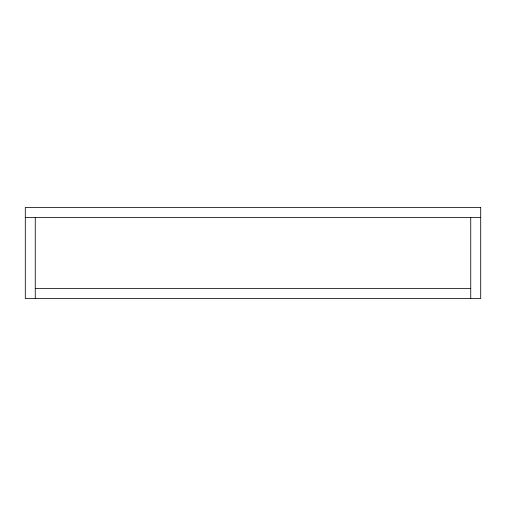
<?xml version="1.0" encoding="UTF-8"?>
<svg xmlns="http://www.w3.org/2000/svg" width="506" height="506" viewBox="0 0 506 506"><rect width="100%" height="100%" fill="white"/><g stroke="black" fill="none" stroke-linecap="round" stroke-linejoin="round"><path stroke-width="0.76" d="M25.3 217.422L480.7 217.422M35.262 288.578L470.738 288.578M470.738 217.422L470.738 298.54M35.262 217.422L35.262 298.54M480.7 207.46L25.3 207.46L25.3 298.54L480.7 298.54L480.7 207.46"/></g></svg>
